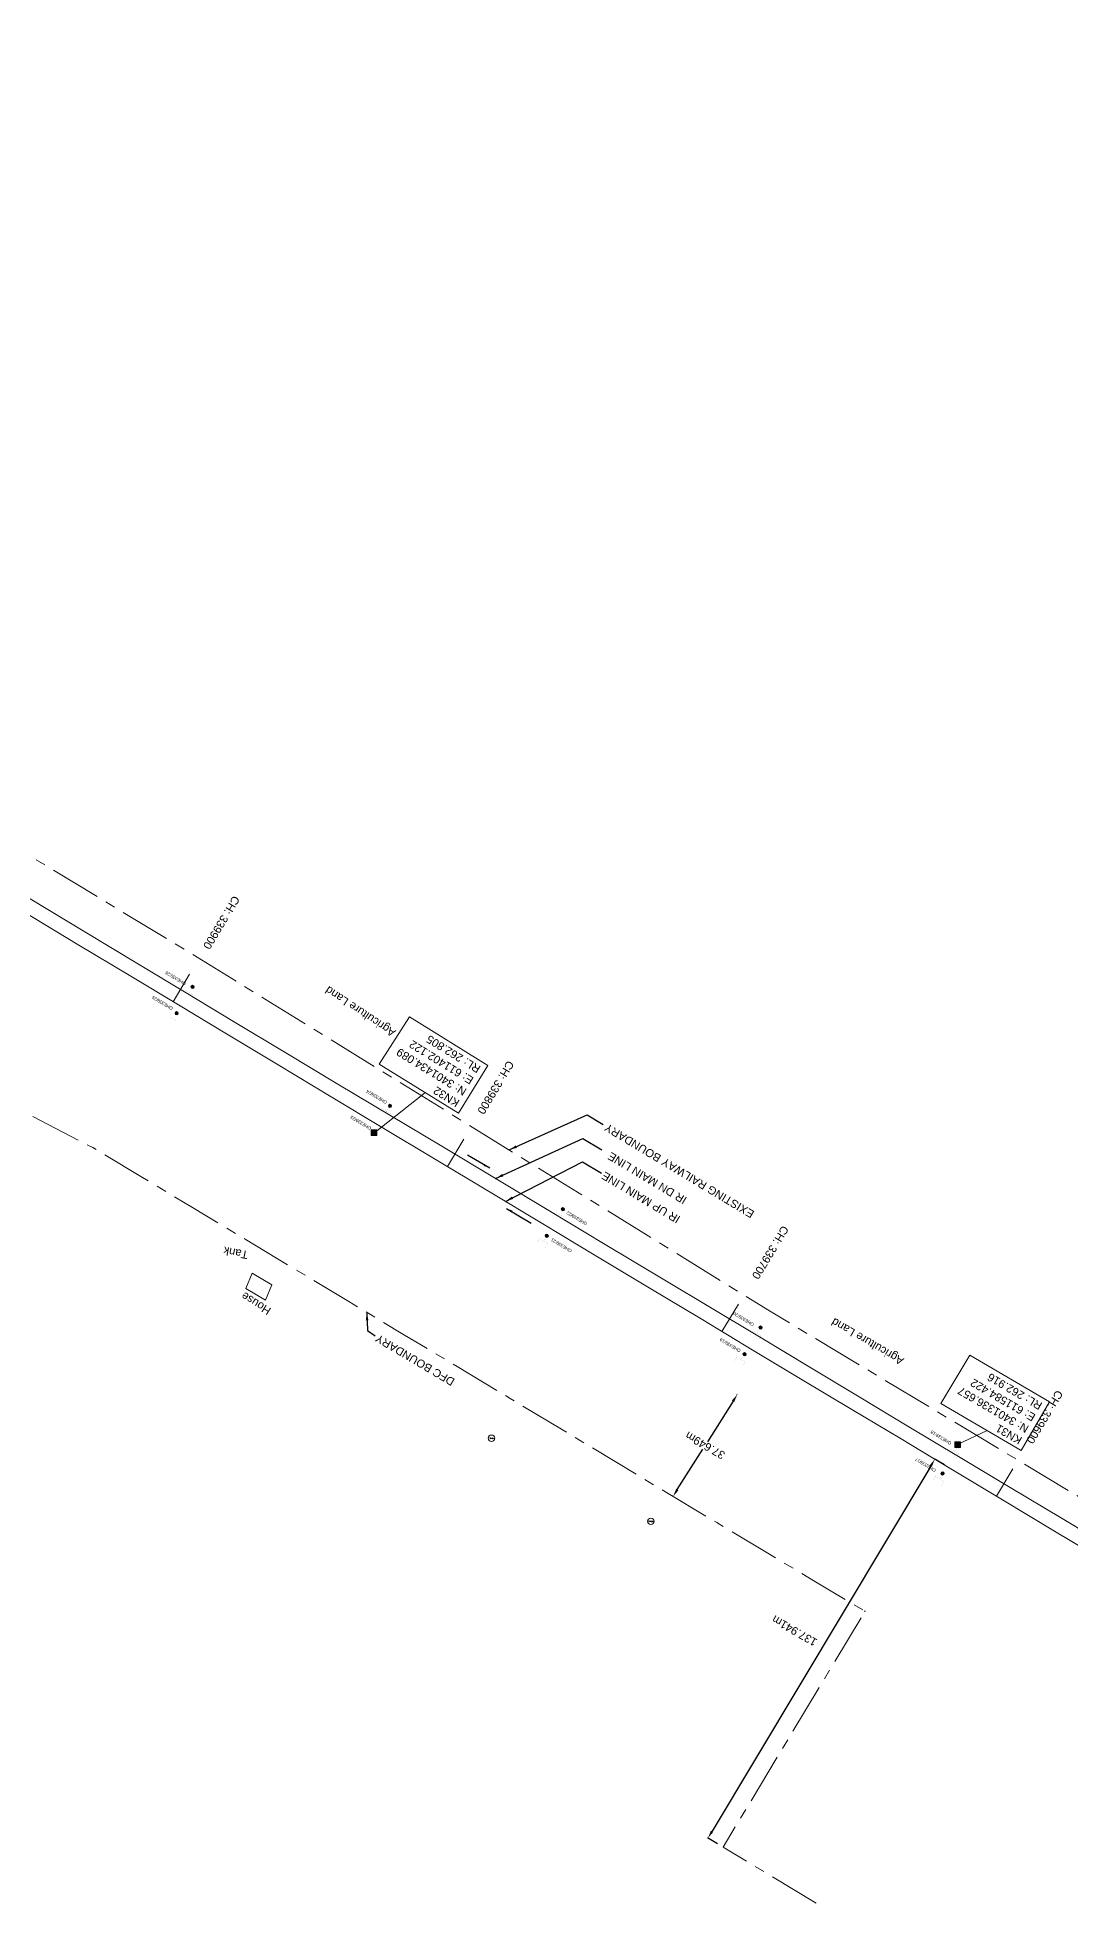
# Model space of a CAD drawing. Header units: metres. Extents: x 610236 to 616721, y 3398253 to 3402120.
# Drawn here: x 611297 to 611620, y 3401195 to 3401776 of the extents above; entities that cross this region are included whole.
import ezdxf
from ezdxf.enums import TextEntityAlignment as Align

# ---------------------------------------------------------------- set-up
doc = ezdxf.new("R2010")
doc.units = ezdxf.units.M
doc.header["$MEASUREMENT"] = 0
doc.linetypes.add('CENTER', pattern=[50.8, 31.75, -6.35, 6.35, -6.35])
doc.layers.get('Defpoints').update_dxf_attribs({"lineweight": 0})
for name, color, linetype, lineweight in [('Bench_Mark', 7, 'Continuous', 0), ('Bounary Dim', 10, 'Continuous', 13), ('DFCC BOUNDARY', 6, 'CENTER', 0), ('Electric Pole', 251, 'Continuous', 0), ('Existing Chainage', 7, 'Continuous', 0), ('Existing IR Track', 143, 'Continuous', 0), ('Existing Railway Boundary', 7, 'CENTER', 0), ('flow direction', 7, 'Continuous', 0), ('OHE MAST', 8, 'Continuous', 0), ('OHE MAST TEXT', 8, 'Continuous', 0), ('Residential Building Semipucca', 251, 'Continuous', 0), ('Side Details', 251, 'Continuous', 0), ('Text', 251, 'Continuous', 0), ('TOPOSTYLEREMARK', 251, 'Continuous', 0)]:
    doc.layers.add(name, color=color, linetype=linetype, lineweight=lineweight)
doc.styles.get("Standard").update_dxf_attribs({"font": 'arial.ttf'})
doc.styles.add('Style-Arial', font='arial.ttf')
doc.styles.add('Text', font='arial.ttf', dxfattribs={"height": 2})
doc.dimstyles.new('ISO-25', dxfattribs={"dimtxt": 2.5, "dimasz": 2.5, "dimexe": 1.25, "dimexo": 0.625, "dimtad": 1, "dimtxsty": 'Standard', "dimcen": 2.5, "dimadec": 0, "dimazin": 0, "dimtfac": 1, "dimtmove": 0, "dimatfit": 3, "dimfxl": 1, "dimarcsym": 0})
doc.dimstyles.get("Standard").update_dxf_attribs({"dimtxt": 2.5, "dimasz": 0.18, "dimexe": 0.18, "dimexo": 0.0625, "dimgap": 0.09, "dimtad": 0, "dimtih": 1, "dimtoh": 1, "dimdec": 3, "dimzin": 0, "dimdsep": 46, "dimtxsty": 'Standard', "dimcen": 0.09, "dimadec": 0, "dimazin": 0, "dimtfac": 1, "dimtdec": 3, "dimtofl": 0, "dimtmove": 0, "dimatfit": 3, "dimfxl": 1, "dimtolj": 1, "dimtzin": 0, "dimarcsym": 0})

# ---------------------------------------------------------------- blocks, each defined once
blk = doc.blocks.new('EP')
at = {"extrusion": (0, 0, -1)}
blk.add_hatch(color=8, dxfattribs=at).paths.add_polyline_path([(-0.31, -0.24), (-0.94, -0.01), (-0.41, -0.1), (-0.43, 0.15), (0.21, -0.05), (0.21, 0.16), (0.93, -0.01), (0.31, 0.07), (0.31, -0.19), (-0.31, 0)])
at = {"color": 8}
for p, q in [((-0.93, -0.01), (-0.21, 0.16)), ((-0.31, 0.07), (-0.93, -0.01)), ((-0.31, -0.19), (-0.31, 0.07)), ((0.31, 0), (-0.31, -0.19)), ((-0.21, 0.16), (-0.21, -0.05)), ((-0.21, -0.05), (0.43, 0.15)), ((0.31, -0.24), (0.31, 0)), ((0.43, 0.15), (0.41, -0.1)), ((0.94, -0.01), (0.31, -0.24)), ((0.41, -0.1), (0.94, -0.01))]:
    blk.add_line(p, q, dxfattribs=at)
blk.add_circle((0, 0), 1, dxfattribs=at)
blk = doc.blocks.new('OHE MAST')
h = blk.add_hatch(color=256)
edge = h.paths.add_edge_path()
edge.add_arc((0, 0), 0.514, 0, 360)
at = {"const_width": 0.01, "flags": 128}
for points in [[(1.5, 3.5), (1.5, 2), (-1.5, 2), (-1.5, 3.5)], [(0, 2), (0, 0)]]:
    blk.add_lwpolyline(points, dxfattribs=at)
blk.add_circle((0, 0), 0.514)
blk = doc.blocks.new('*D294')
at = {"layer": 'Bounary Dim', "color": 0, "lineweight": -2, "transparency": 16777216}
for p, q in [((611576.02, 3401329.93), (611507.73, 3401215.87)), ((611580.3, 3401330.28), (611577.15, 3401332.17)), ((611509.44, 3401211.93), (611506.29, 3401213.82))]:
    blk.add_line(p, q, dxfattribs=at)
at = {"layer": 'Bounary Dim', "color": 0, "transparency": 16777216}
for points in [[(611575.67, 3401330.14), (611576.38, 3401329.72), (611577.31, 3401332.07)], [(611507.37, 3401216.08), (611508.09, 3401215.66), (611506.45, 3401213.73)]]:
    blk.add_solid(points, dxfattribs=at)
at = {"layer": 'Defpoints', "color": 0, "transparency": 16777216}
for p in [(611580.35, 3401330.25), (611506.45, 3401213.73), (611509.49, 3401211.9)]:
    blk.add_point(p, dxfattribs=at)
at = {"layer": 'Bounary Dim', "color": 0, "transparency": 16777216, "insert": (611533.47, 3401278.48), "char_height": 2.5, "attachment_point": 5, "rotation": 150}
blk.add_mtext('\\A1;137.941m', dxfattribs=at)
blk = doc.blocks.new('*D295')
at = {"layer": 'Bounary Dim', "color": 0, "lineweight": -2, "transparency": 16777216}
for p, q in [((611515.56, 3401352.34), (611515.46, 3401352.4)), ((611514.28, 3401350.19), (611506.3, 3401337.54)), ((611496.87, 3401322.57), (611504.84, 3401335.22)), ((611495.48, 3401320.49), (611495.38, 3401320.55))]:
    blk.add_line(p, q, dxfattribs=at)
at = {"layer": 'Bounary Dim', "color": 0, "transparency": 16777216}
for points in [[(611513.92, 3401350.41), (611514.63, 3401349.97), (611515.61, 3401352.3)], [(611496.51, 3401322.79), (611497.22, 3401322.35), (611495.53, 3401320.45)]]:
    blk.add_solid(points, dxfattribs=at)
at = {"layer": 'Defpoints', "color": 0, "transparency": 16777216}
for p in [(611515.61, 3401352.3), (611515.61, 3401352.3), (611495.53, 3401320.45)]:
    blk.add_point(p, dxfattribs=at)
at = {"layer": 'Bounary Dim', "color": 0, "transparency": 16777216, "insert": (611505.57, 3401336.38), "char_height": 2.5, "attachment_point": 5, "rotation": 150}
blk.add_mtext('\\A1;37.649m', dxfattribs=at)
blk = doc.blocks.new('BM')
at = {"extrusion": (0, 0, -1)}
blk.add_hatch(color=256, dxfattribs=at).paths.add_polyline_path([(-0.88, -0.88), (-0.88, 0.88), (0.88, 0.88), (0.88, -0.88)])
for p, q in [((0.88, 0.88), (-0.88, 0.88)), ((-0.88, 0.88), (-0.88, -0.88)), ((0.88, -0.88), (0.88, 0.88)), ((-0.88, -0.88), (0.88, -0.88))]:
    blk.add_line(p, q)

msp = doc.modelspace()

# ---------------------------------------------------------------- linework, layer by layer
at = {"layer": 'DFCC BOUNDARY', "lineweight": 0, "ltscale": 0.5, "flags": 128}
msp.add_lwpolyline([(614030.472, 3399814.7192), (614024.8946, 3399818.0451), (614015.7799, 3399823.4801), (613999.6668, 3399833.1472), (613984.2678, 3399842.3864), (613970.3399, 3399850.7392), (613956.28, 3399859.171), (613935.3694, 3399871.6997), (613914.0452, 3399884.4761), (613893.0192, 3399897.0501), (613871.8449, 3399909.7128), (613852.9598, 3399921.0218), (613833.556, 3399932.6415), (613813.9647, 3399944.3899), (613794.3788, 3399956.135), (613785.1827, 3399961.7215), (613766.9214, 3399972.6596), (613749.4195, 3399983.1428), (613728.9884, 3399995.4118), (613708.8827, 3400007.4858), (613694.3209, 3400016.4815), (613683.438, 3400022.9821), (613672.6694, 3400029.4145), (613655.9148, 3400039.4557), (613639.4636, 3400049.3149), (613623.1362, 3400059.0655), (613588.5555, 3400079.7543), (613570.3464, 3400090.6659), (613554.0406, 3400100.4359), (613537.9106, 3400110.1005), (613520.0636, 3400120.785), (613502.2625, 3400131.4419), (613494.8716, 3400135.8611), (613466.5822, 3400152.7759), (613449.3813, 3400163.1052), (613431.0466, 3400174.1154), (613415.8091, 3400183.244), (613399.1734, 3400193.2103), (613383.5507, 3400202.5609), (613368.0053, 3400211.8654), (613352.5934, 3400221.0969), (613321.617, 3400239.6514), (613288.0469, 3400259.7596), (613270.2946, 3400270.393), (613254.1066, 3400280.089), (613238.1295, 3400289.6587), (613220.6946, 3400300.1098), (613210.4076, 3400306.2763), (613210.9259, 3400307.1316), (613203.8422, 3400311.378), (613186.2102, 3400318.9888), (613155.1926, 3400337.6881), (613137.3264, 3400348.5159), (613123.1418, 3400357.4299), (613105.704, 3400368.3883), (613086.8393, 3400380.2435), (613072.3406, 3400389.2714), (613055.8254, 3400400.104), (613038.8743, 3400410.2624), (613022.5929, 3400420.0361), (613006.3415, 3400429.7918), (612989.5492, 3400439.8546), (612972.9245, 3400449.817), (612960.1162, 3400457.4755), (612947.4568, 3400465.0449), (612930.7189, 3400475.0753), (612914.1241, 3400485.02), (612904.2199, 3400490.9807), (612894.5247, 3400496.8155), (612876.5152, 3400507.6221), (612858.6874, 3400518.3195), (612842.2705, 3400528.1892), (612840.0277, 3400529.5375), (612788.9609, 3400443.558), (612774.6369, 3400452.1694), (612760.9024, 3400460.3975), (612747.3246, 3400468.5317), (612730.859, 3400478.4049), (612714.551, 3400488.1836), (612696.5594, 3400498.9674), (612678.6559, 3400509.6984), (612663.2769, 3400518.909), (612647.9741, 3400528.074), (612632.2661, 3400537.4849), (612616.4351, 3400546.9699), (612599.414, 3400557.2306), (612582.947, 3400567.1573), (612566.7828, 3400576.8509), (612550.7379, 3400586.4727), (612533.7627, 3400596.6571), (612516.8512, 3400606.8032), (612499.7855, 3400617.0342), (612485.7839, 3400625.4282), (612464.9663, 3400637.9427), (612447.5502, 3400648.4137), (612430.8597, 3400658.4333), (612412.9739, 3400669.1705), (612396.2978, 3400679.2348), (612380.2325, 3400688.9304), (612377.5505, 3400690.4658), (612361.3968, 3400700.2272), (612344.636, 3400710.3555), (612329.5864, 3400719.3595), (612314.2773, 3400728.5188), (612297.3551, 3400738.7155), (612281.0918, 3400748.5151), (612263.7154, 3400758.9452), (612246.5445, 3400769.2519), (612227.2409, 3400780.875), (612208.2413, 3400792.3151), (612191.0673, 3400802.6018), (612174.01, 3400812.8187), (612157.5822, 3400822.6823), (612141.8633, 3400832.1204), (612124.5363, 3400842.4909), (612107.3524, 3400852.7758), (612088.8382, 3400863.9013), (612070.6441, 3400874.8344), (612054.2742, 3400884.6936), (612038.4001, 3400894.2542), (612021.4289, 3400904.3691), (612003.7582, 3400914.901), (611987.1221, 3400924.9648), (611971.1468, 3400934.6289), (611954.7697, 3400944.4222), (611937.9127, 3400954.5025), (611922.6068, 3400963.7236), (611907.8037, 3400972.6418), (611892.7602, 3400981.6468), (611877.6876, 3400990.6692), (611862.1214, 3401000.0476), (611847.6422, 3401008.7711), (611835.6161, 3401015.9539), (611823.7539, 3401023.0384), (611807.2378, 3401032.978), (611790.9759, 3401042.7646), (611774.2607, 3401052.856), (611757.8836, 3401062.7432), (611742.4536, 3401072.0167), (611727.3475, 3401081.0955), (611711.4069, 3401090.6799), (611695.8881, 3401100.0106), (611679.5475, 3401109.8232), (611663.6992, 3401119.3333), (611653.6284, 3401125.3547), (611643.529, 3401131.3933), (611626.9857, 3401141.336), (611611.0368, 3401150.9215), (611594.7626, 3401160.6656), (611578.3725, 3401170.4792), (611511.1674, 3401210.8993), (611555.4923, 3401284.5967), (611555.4923, 3401284.5967), (611549.8857, 3401287.8868), (611540.0137, 3401293.8124), (611524.671, 3401303.0218), (611509.1876, 3401312.2845), (611493.9735, 3401321.386), (611477.4397, 3401331.3464), (611461.2473, 3401341.1011), (611444.6578, 3401351.0735), (611428.129, 3401361.0095), (611411.1671, 3401371.1714), (611394.2008, 3401381.3359), (611377.9093, 3401391.1332), (611361.8998, 3401400.7609), (611345.3726, 3401410.7086), (611329.2809, 3401420.3941), (611314.2811, 3401429.3997), (611265.4291, 3401454.6678), (611276.9146, 3401476.8733), (611278.5099, 3401479.9575)], dxfattribs=at)
at = {"layer": 'Existing Chainage', "linetype": 'Continuous', "lineweight": 13, "flags": 128}
for points in [[(611344.5156, 3401483.5638), (611339.3683, 3401474.9902)], [(611430.2087, 3401432.0387), (611425.0694, 3401423.4604)], [(611515.9496, 3401380.5281), (611510.7895, 3401371.9623)], [(611601.6962, 3401329.1195), (611596.5561, 3401320.5417)]]:
    msp.add_lwpolyline(points, dxfattribs=at)
at = {"layer": 'Existing IR Track', "flags": 128}
for points in [[(611631.9804, 3401299.2739), (611614.7399, 3401309.6432), (611598.4801, 3401319.3888), (611576.6143, 3401332.4915), (611566.7756, 3401338.3972), (611551.3998, 3401347.6265), (611535.8833, 3401356.9089), (611520.738, 3401365.9693), (611504.2728, 3401375.8883), (611488.0804, 3401385.643), (611471.4487, 3401395.6409), (611454.8866, 3401405.5968), (611437.8914, 3401415.7787), (611420.9623, 3401425.9209), (611404.708, 3401435.6958), (611388.6986, 3401445.3235), (611372.1885, 3401455.2608), (611356.072, 3401464.9613), (611341.0475, 3401473.9818), (611326.1611, 3401482.9194), (611309.4296, 3401492.9838), (611292.7594, 3401503.0115)], [(611634.362, 3401303.1288), (611617.0844, 3401313.5179), (611600.8489, 3401323.224), (611584.6603, 3401332.9022), (611569.1482, 3401342.2363), (611553.6344, 3401351.5715), (611538.2834, 3401360.7899), (611523.0301, 3401369.9496), (611506.6682, 3401379.7661), (611493.5305, 3401387.6481), (611473.8225, 3401399.4824), (611457.2022, 3401409.4665), (611440.2689, 3401419.625), (611423.2801, 3401429.8168), (611407.0724, 3401439.5281), (611390.797, 3401449.28), (611374.5328, 3401459.0552), (611358.2636, 3401468.8335), (611343.3966, 3401477.7816), (611328.5266, 3401486.7316), (611311.7907, 3401496.8022), (611294.7061, 3401507.0827)]]:
    msp.add_lwpolyline(points, dxfattribs=at)
at = {"layer": 'Existing Railway Boundary', "ltscale": 0.5, "flags": 128}
msp.add_lwpolyline([(610348.171, 3402084.315), (610412.243, 3402047.407), (610816.4467, 3401806.0872), (610824.2343, 3401812.7137), (610961.1072, 3401721.668), (611001.8155, 3401693.5189), (611045.0981, 3401670.4754), (611172.8748, 3401594.2137), (611349.6069, 3401487.2448), (611525.6631, 3401378.4058), (611706.9713, 3401269.4918), (611862.7799, 3401176.1735), (611885.0197, 3401162.1783), (612031.1961, 3401075.6032), (612070.3216, 3401050.9396), (612243.7727, 3400946.4383), (612421.3412, 3400839.8744), (612607.2871, 3400728.8405), (612953.7211, 3400520.993), (613470.9913, 3400226.4951), (614012.4958, 3399887.3788), (614055.8113, 3399861.1262), (614186.33, 3399782.2122), (614439.2886, 3399631.6413), (615179.9123, 3399187.498), (615599.3011, 3398933.023), (615641.8291, 3398908.118), (615684.1749, 3398882.805), (615727.8421, 3398857.148), (615771.2115, 3398833.042), (615810.7222, 3398819.967), (615849.5142, 3398796.835), (615894.7969, 3398769.958), (615937.4983, 3398743.942), (615981.9902, 3398717.098), (616022.8552, 3398694.4624)], dxfattribs=at)
at = {"layer": 'Residential Building Semipucca'}
msp.add_3dface([(611362.1084, 3401385.381), (611364.0773, 3401390.2321), (611370.1595, 3401386.5678), (611368.187, 3401381.708)], dxfattribs=at)
at = {"layer": 'TOPOSTYLEREMARK'}
for p, q in [((611401.9711, 3401433.8644), (611417.8488, 3401446.3693)), ((611584.422, 3401336.657), (611593.6663, 3401341.0177))]:
    msp.add_line(p, q, dxfattribs=at)
at = {"layer": 'TOPOSTYLEREMARK', "linetype": 'Continuous'}
for points in [[(611437.6805, 3401455.0916), (611428.4932, 3401440.1971), (611403.7418, 3401455.4682), (611413.1666, 3401470.2851)], [(611613.1252, 3401349.9635), (611604.3107, 3401334.8455), (611579.1876, 3401349.497), (611588.2414, 3401364.5434)]]:
    msp.add_3dface(points, dxfattribs=at)

# ---------------------------------------------------------------- block references
at = {"layer": 'Bench_Mark'}
for p in [(611402.122, 3401434.089), (611402.122, 3401434.089), (611402.122, 3401434.089), (611584.422, 3401336.657), (611584.422, 3401336.657), (611584.422, 3401336.657)]:
    msp.add_blockref('BM', p, dxfattribs=at)
at = {"layer": 'Electric Pole', "xscale": 0.9997078270183116, "yscale": 0.9997078270183116, "zscale": 0.9997078270183116}
for p in [(611438.8151, 3401338.6376), (611488.5929, 3401312.6866)]:
    msp.add_blockref('EP', p, dxfattribs=at)
at = {"layer": 'OHE MAST', "color": 2, "rotation": 149.0208306544455}
for p in [(611345.4143, 3401479.624), (611340.461, 3401471.4005), (611407.1025, 3401442.434), (611402.2359, 3401434.3054), (611461.1102, 3401410.1797), (611456.0799, 3401401.8847), (611522.8792, 3401373.2032), (611517.8782, 3401364.8593), (611584.5954, 3401336.0983), (611579.744, 3401327.6299)]:
    msp.add_blockref('OHE MAST', p, dxfattribs=at)

# ---------------------------------------------------------------- texts
at = {"layer": 'DFCC BOUNDARY', "linetype": 'Continuous', "ltscale": 5}
msp.add_text('DFC BOUNDARY', height=2.5, rotation=149.3990418, dxfattribs=at).set_placement((611427.5732, 3401357.0001))
at = {"layer": 'Existing Chainage', "lineweight": 0, "char_height": 2.5, "attachment_point": 6, "line_spacing_factor": 0.6, "style": 'Style-Arial'}
for s, insert, rotation in [('CH: 339900', (611349.6628, 3401491.7207), 239.0209738), ('CH: 339800', (611435.348, 3401440.2003), 239.0739431), ('CH: 339700', (611521.1097, 3401388.6773), 238.9350366), ('CH: 339600', (611606.8363, 3401337.2807), 239.0685677)]:
    msp.add_mtext(s, dxfattribs=dict(at, insert=insert, rotation=rotation))
at = {"layer": 'Existing IR Track', "color": 7, "lineweight": 0}
for s, p in [('IR DN MAIN LINE', (611475.5027, 3401427.0727)), ('IR UP MAIN LINE', (611473.5871, 3401420.9653))]:
    msp.add_text(s, height=2.5, rotation=149, dxfattribs=at).set_placement(p, align=Align.MIDDLE_RIGHT)
at = {"layer": 'Existing Railway Boundary', "linetype": 'Continuous', "ltscale": 5}
msp.add_text('EXISTING RAILWAY BOUNDARY', height=2.5, rotation=149, dxfattribs=at).set_placement((611521.1658, 3401409.3864))
at = {"layer": 'OHE MAST TEXT'}
for s, p in [('OHE339/26', (611343.5034, 3401480.8932)), ('OHE339/25', (611339.4094, 3401473.134)), ('OHE339/24', (611406.3201, 3401443.8071)), ('OHE339/23', (611401.3709, 3401435.7171)), ('OHE339/22', (611468.8771, 3401405.8878)), ('OHE339/21', (611464.0397, 3401397.4569)), ('OHE339/20', (611520.9577, 3401374.4169)), ('OHE339/19', (611516.7804, 3401366.2698)), ('OHE339/18', (611582.6416, 3401337.3639)), ('OHE339/17', (611577.7973, 3401328.8479))]:
    msp.add_text(s, height=1, rotation=149, dxfattribs=at).set_placement(p)
at = {"layer": 'Side Details'}
for rotation, p in [(146.2876988, (611409.1077, 3401465.898)), (149.5774623, (611567.8729, 3401363.4801))]:
    msp.add_text('Agriculture Land', height=2.5, rotation=rotation, dxfattribs=at).set_placement(p)
at = {"layer": 'Text', "style": 'Text'}
msp.add_text('Tank', height=2.5, rotation=168.9867719, dxfattribs=at).set_placement((611362.9673, 3401397.0103))
at = {"layer": 'Text'}
msp.add_text('House', height=2.5, rotation=147.9700833, dxfattribs=at).set_placement((611370.1899, 3401379.1005))
at = {"layer": 'TOPOSTYLEREMARK', "char_height": 2.5, "width": 52.206317, "attachment_point": 2}
for s, insert, rotation in [('\\pxql;KN32\\PN: 3401434.089\\PE: 611402.122\\PRL: 262.805', (611405.566, 3401455.6329), 148.3326511), ('\\pxql;KN31\\PN: 3401336.657\\PE: 611584.422\\PRL: 262.916', (611581.0071, 3401349.707), 149.7560283)]:
    msp.add_mtext(s, dxfattribs=dict(at, insert=insert, rotation=rotation))

# ---------------------------------------------------------------- dimensions: what is measured, and where the dimension line sits
at = {"layer": 'Bounary Dim'}
dim = msp.add_aligned_dim(p1=(611495.5343, 3401320.4523), p2=(611515.6098, 3401352.3028), distance=0, dimstyle='Standard', override={"dimtxt": 2.5, "dimasz": 2.5, "dimdsep": 0, "dimpost": 'm', "dimtmove": 2}, dxfattribs=at)
dim.commit()
dim.dimension.update_dxf_attribs({"geometry": '*D295', "text_midpoint": (611505.5721, 3401336.3775), "text_rotation": 150})
dim = msp.add_linear_dim(base=(611506.4469, 3401213.7257), p1=(611580.3545, 3401330.2503), p2=(611509.4935, 3401211.9016), angle=239.0890456, dimstyle='Standard', override={"dimasz": 2.5, "dimdsep": 0, "dimpost": 'm', "dimtmove": 2}, dxfattribs=at)
dim.commit()
dim.dimension.update_dxf_attribs({"geometry": '*D294', "text_midpoint": (611533.466, 3401278.4803), "dimtype": 129, "text_rotation": 150})

# ---------------------------------------------------------------- leaders
at = {"layer": 'DFCC BOUNDARY', "linetype": 'Continuous', "lineweight": 0, "ltscale": 5}
msp.add_leader([(611399.8871, 3401377.9292), (611400.0387, 3401372.2909), (611402.4644, 3401370.6489)], dimstyle='ISO-25', override={"dimtxt": 0.5, "dimtad": 0}, dxfattribs=at)
at = {"layer": 'Existing IR Track', "color": 7, "lineweight": 0}
for points in [[(611440.0794, 3401419.7612), (611467.3268, 3401432.2502), (611473.245, 3401428.6852)], [(611443.1759, 3401412.6106), (611467.259, 3401425), (611473.1772, 3401421.435)]]:
    msp.add_leader(points, dimstyle='ISO-25', override={"dimtxt": 0.5, "dimtad": 0}, dxfattribs=at)
at = {"layer": 'Existing Railway Boundary', "linetype": 'Continuous', "ltscale": 5}
msp.add_leader([(611444.3095, 3401428.6991), (611468.6967, 3401439.6434), (611473.7441, 3401436.5952)], dimstyle='ISO-25', override={"dimtxt": 0.5, "dimtad": 0}, dxfattribs=at)
at = {"layer": 'flow direction', "lineweight": 0}
for points in [[(611438.295, 3401422.9783), (611431.2924, 3401427.0223)], [(611443.5485, 3401410.4214), (611451.1636, 3401405.7928)]]:
    msp.add_leader(points, dimstyle='ISO-25', override={"dimtxt": 0.5, "dimasz": 2, "dimtad": 0}, dxfattribs=at)

doc.saveas('drawing.dxf')
